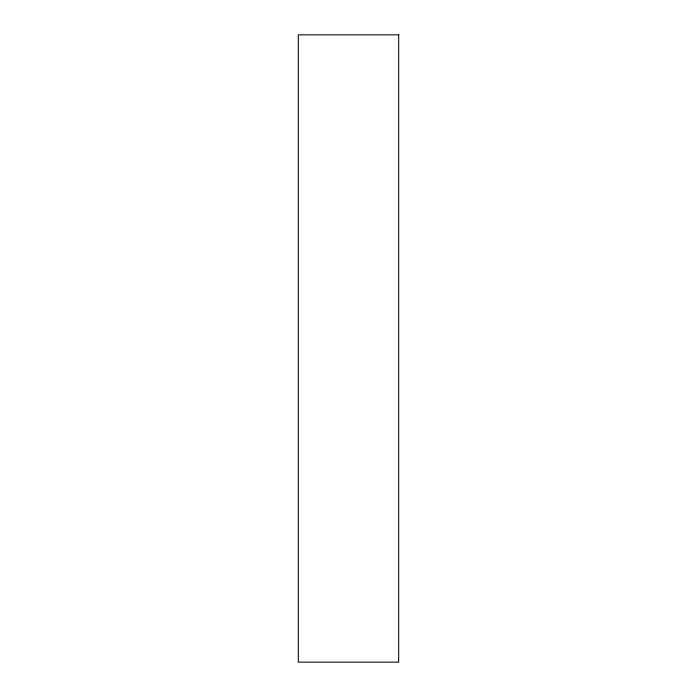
<?xml version="1.0" encoding="UTF-8"?>
<svg xmlns="http://www.w3.org/2000/svg" width="697" height="697" viewBox="0 0 697 697"><rect width="100%" height="100%" fill="white"/><g stroke="black" fill="none" stroke-linecap="round" stroke-linejoin="round"><path stroke-width="1.05" d="M398.684 34.85L298.316 34.85L298.316 662.15L398.684 662.15L398.684 34.85"/></g></svg>
